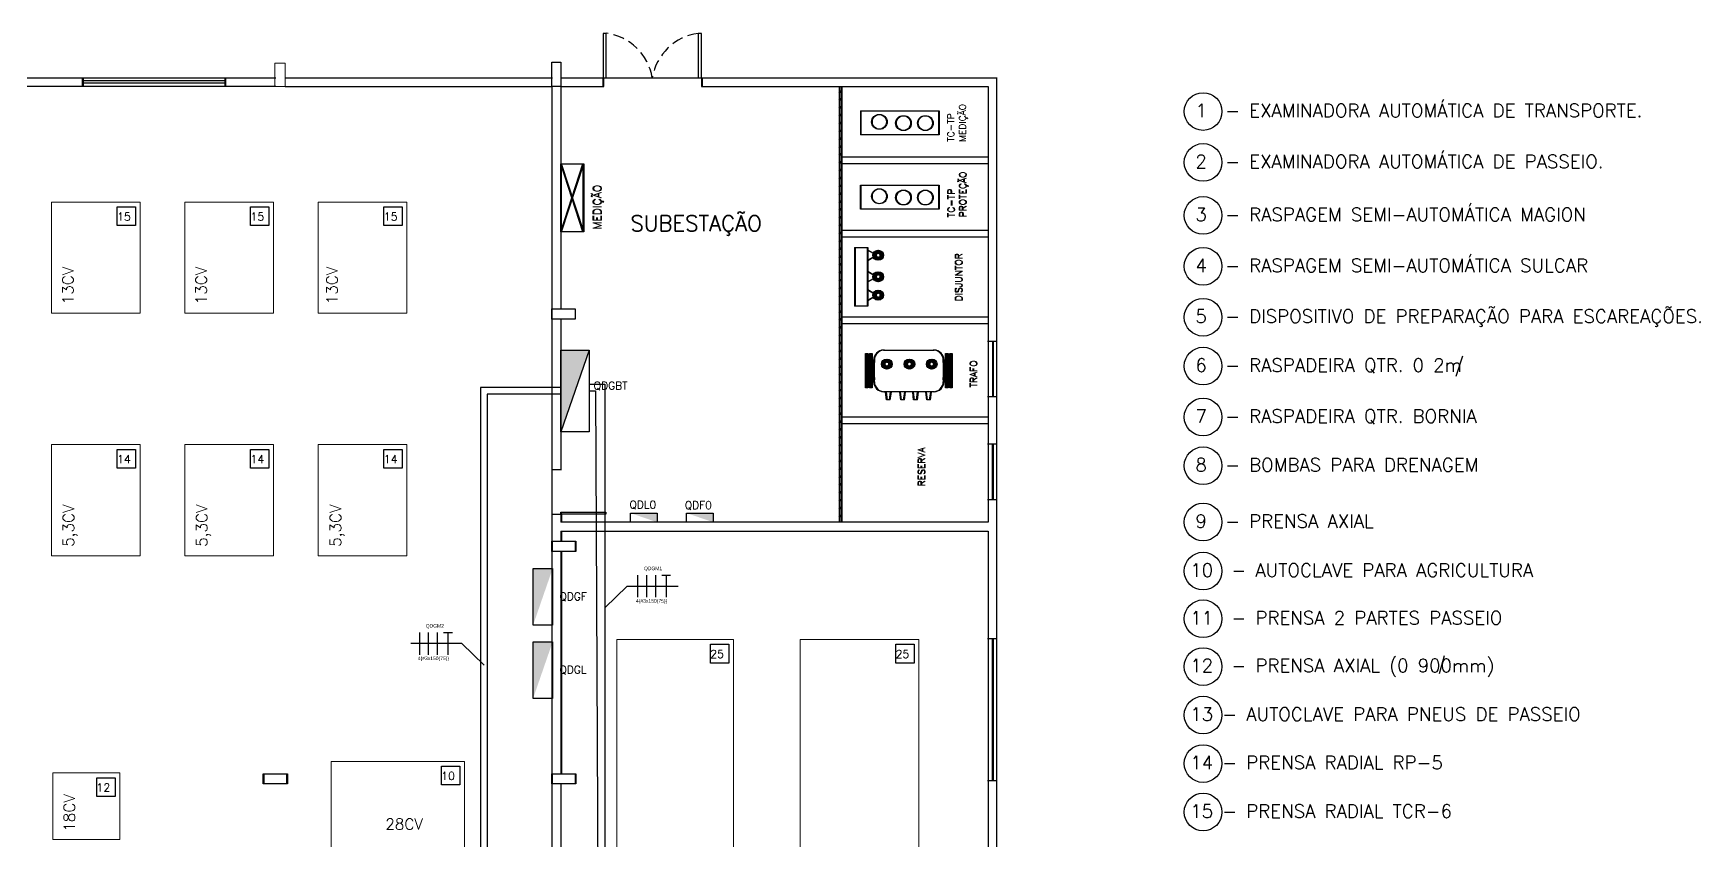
# Model space of a CAD drawing. Extents: x -543 to 641, y -96 to 322.
# Drawn here: x 256.31 to 293.81, y 171.16 to 189.32 of the extents above; entities that cross this region are included whole.
import ezdxf

# ---------------------------------------------------------------- set-up
doc = ezdxf.new("R2010")
doc.units = 0
doc.header["$MEASUREMENT"] = 0
doc.linetypes.add('DASHED2', pattern=[0.375, 0.25, -0.125])
for name, color, linetype in [('_ARQ', 5, 'Continuous'), ('_ARQ-TEXTO', 4, 'Continuous'), ('_ELT-ELETROCALHAS', 1, 'Continuous'), ('_ELT-MAQUINAS-TEXTO', 4, 'Continuous'), ('_ELT-MÁQUINAS', 3, 'Continuous'), ('_ELT-PONTO', 2, 'Continuous'), ('_ELT-PONTO-TEXTO', 4, 'Continuous'), ('_ELT_ELETRODUTOS', 6, 'Continuous'), ('ELET_FIAÇÃO', 1, 'Continuous')]:
    doc.layers.add(name, color=color, linetype=linetype)
doc.styles.add('ROMANS', font='romans')
doc.styles.add('textstyle3', font='romans')
doc.styles.add('textstyle4', font='arial.ttf')

# ---------------------------------------------------------------- blocks, each defined once
blk = doc.blocks.new('FIACAO_LAMP_ELETRO_3FT')
at = {"layer": 'ELET_FIAÇÃO', "color": 4, "linetype": 'Continuous'}
for p, q in [((0, -0.25), (0, 0.25)), ((0.2, -0.25), (0.2, 0.25)), ((0.4, -0.25), (0.4, 0.25)), ((0.536, 0.25), (0.736, 0.25)), ((0.636, 0.25), (0.636, -0.25))]:
    blk.add_line(p, q, dxfattribs=at)
at = {"layer": 'ELET_FIAÇÃO', "color": 4, "linetype": 'Continuous', "style": 'textstyle4'}
for tag, p in [('C', (0.136, 0.36)), ('B', (-0.043, -0.37))]:
    blk.add_attdef(tag, p, '', height=0.08, dxfattribs=at)

msp = doc.modelspace()

# ---------------------------------------------------------------- hatches: boundary and pattern name
at = {"layer": '_ARQ', "transparency": 33554687}
h = msp.add_hatch(dxfattribs=at)
h.set_pattern_fill('ANSI31', color=256, style=0, pattern_type=0)
h.set_pattern_definition([(45, (5.17517, 54.15784), (-0.08838835, 0.08838835), [])])
h.paths.add_polyline_path([(274.477, 188.127), (274.425, 188.127), (274.425, 178.327), (274.477, 178.327)], flags=0)
h = msp.add_hatch(dxfattribs=at)
h.set_pattern_fill('ANSI31', color=256, style=0, pattern_type=0)
h.set_pattern_definition([(45, (5.19323, 54.15784), (-0.08838835, 0.08838835), [])])
h.paths.add_polyline_path([(274.496, 188.127), (274.443, 188.127), (274.443, 178.327), (274.496, 178.327)], flags=0)
at = {"layer": '_ELT-PONTO', "linetype": 'Continuous', "lineweight": 0, "transparency": 33554687}
h = msp.add_hatch(color=256, dxfattribs=at)
edge = h.paths.add_edge_path(flags=0)
edge.add_arc((275.301, 184.333), 0.111, 180, 360)
edge.add_arc((275.301, 184.333), 0.111, 0, 180)
edge = h.paths.add_edge_path(flags=0)
edge.add_arc((275.301, 184.333), 0.0492, 180, 360, ccw=False)
edge.add_arc((275.301, 184.333), 0.0492, 0, 180, ccw=False)
at = {"layer": '_ELT-PONTO', "linetype": 'Continuous', "transparency": 33554687}
h = msp.add_hatch(color=256, dxfattribs=at)
edge = h.paths.add_edge_path(flags=0)
edge.add_arc((275.319, 184.333), 0.111, 180, 360)
edge.add_arc((275.319, 184.333), 0.111, 0, 180)
edge = h.paths.add_edge_path(flags=0)
edge.add_arc((275.319, 184.333), 0.0492, 180, 360, ccw=False)
edge.add_arc((275.319, 184.333), 0.0492, 0, 180, ccw=False)
at = {"layer": '_ELT-PONTO', "linetype": 'Continuous', "lineweight": 0, "transparency": 33554687}
h = msp.add_hatch(color=256, dxfattribs=at)
edge = h.paths.add_edge_path(flags=0)
edge.add_arc((275.301, 183.849), 0.111, 180, 360)
edge.add_arc((275.301, 183.849), 0.111, 0, 180)
edge = h.paths.add_edge_path(flags=0)
edge.add_arc((275.301, 183.849), 0.0492, 180, 360, ccw=False)
edge.add_arc((275.301, 183.849), 0.0492, 0, 180, ccw=False)
at = {"layer": '_ELT-PONTO', "linetype": 'Continuous', "transparency": 33554687}
h = msp.add_hatch(color=256, dxfattribs=at)
edge = h.paths.add_edge_path(flags=0)
edge.add_arc((275.319, 183.849), 0.111, 180, 360)
edge.add_arc((275.319, 183.849), 0.111, 0, 180)
edge = h.paths.add_edge_path(flags=0)
edge.add_arc((275.319, 183.849), 0.0492, 180, 360, ccw=False)
edge.add_arc((275.319, 183.849), 0.0492, 0, 180, ccw=False)
at = {"layer": '_ELT-PONTO', "linetype": 'Continuous', "lineweight": 0, "transparency": 33554687}
h = msp.add_hatch(color=256, dxfattribs=at)
edge = h.paths.add_edge_path(flags=0)
edge.add_arc((275.301, 183.435), 0.111, 180, 360)
edge.add_arc((275.301, 183.435), 0.111, 0, 180)
edge = h.paths.add_edge_path(flags=0)
edge.add_arc((275.301, 183.435), 0.0492, 180, 360, ccw=False)
edge.add_arc((275.301, 183.435), 0.0492, 0, 180, ccw=False)
at = {"layer": '_ELT-PONTO', "linetype": 'Continuous', "transparency": 33554687}
h = msp.add_hatch(color=256, dxfattribs=at)
edge = h.paths.add_edge_path(flags=0)
edge.add_arc((275.319, 183.435), 0.111, 180, 360)
edge.add_arc((275.319, 183.435), 0.111, 0, 180)
edge = h.paths.add_edge_path(flags=0)
edge.add_arc((275.319, 183.435), 0.0492, 180, 360, ccw=False)
edge.add_arc((275.319, 183.435), 0.0492, 0, 180, ccw=False)
for points in [[(268.168, 180.36), (268.805, 182.2), (268.168, 182.2)], [(267.546, 176.01), (267.986, 177.283), (267.546, 177.283)], [(267.546, 174.361), (267.986, 175.634), (267.546, 175.634)]]:
    msp.add_hatch(color=256, dxfattribs=at).paths.add_polyline_path(points, flags=0)
at = {"layer": '_ELT-PONTO', "linetype": 'Continuous', "lineweight": 0, "transparency": 33554687}
h = msp.add_hatch(color=256, dxfattribs=at)
edge = h.paths.add_edge_path(flags=0)
edge.add_arc((275.496, 181.884), 0.111, 0, 180)
edge.add_arc((275.496, 181.884), 0.111, 180, 360)
edge = h.paths.add_edge_path(flags=0)
edge.add_arc((275.496, 181.884), 0.0492, 0, 180, ccw=False)
edge.add_arc((275.496, 181.884), 0.0492, 180, 360, ccw=False)
at = {"layer": '_ELT-PONTO', "linetype": 'Continuous', "transparency": 33554687}
h = msp.add_hatch(color=256, dxfattribs=at)
edge = h.paths.add_edge_path(flags=0)
edge.add_arc((275.514, 181.884), 0.111, 0, 180)
edge.add_arc((275.514, 181.884), 0.111, 180, 360)
edge = h.paths.add_edge_path(flags=0)
edge.add_arc((275.514, 181.884), 0.0492, 0, 180, ccw=False)
edge.add_arc((275.514, 181.884), 0.0492, 180, 360, ccw=False)
at = {"layer": '_ELT-PONTO', "linetype": 'Continuous', "lineweight": 0, "transparency": 33554687}
h = msp.add_hatch(color=256, dxfattribs=at)
edge = h.paths.add_edge_path(flags=0)
edge.add_arc((276.004, 181.884), 0.111, 270, 450)
edge.add_arc((276.004, 181.884), 0.111, 90, 270)
edge = h.paths.add_edge_path(flags=0)
edge.add_arc((276.004, 181.884), 0.0492, -90, 90, ccw=False)
edge.add_arc((276.004, 181.884), 0.0492, 90, 270, ccw=False)
at = {"layer": '_ELT-PONTO', "linetype": 'Continuous', "transparency": 33554687}
h = msp.add_hatch(color=256, dxfattribs=at)
edge = h.paths.add_edge_path(flags=0)
edge.add_arc((276.022, 181.884), 0.111, 270, 450)
edge.add_arc((276.022, 181.884), 0.111, 90, 270)
edge = h.paths.add_edge_path(flags=0)
edge.add_arc((276.022, 181.884), 0.0492, -90, 90, ccw=False)
edge.add_arc((276.022, 181.884), 0.0492, 90, 270, ccw=False)
at = {"layer": '_ELT-PONTO', "linetype": 'Continuous', "lineweight": 0, "transparency": 33554687}
h = msp.add_hatch(color=256, dxfattribs=at)
edge = h.paths.add_edge_path(flags=0)
edge.add_arc((276.505, 181.884), 0.111, 0, 180)
edge.add_arc((276.505, 181.884), 0.111, 180, 360)
edge = h.paths.add_edge_path(flags=0)
edge.add_arc((276.505, 181.884), 0.0492, 0, 180, ccw=False)
edge.add_arc((276.505, 181.884), 0.0492, 180, 360, ccw=False)
at = {"layer": '_ELT-PONTO', "linetype": 'Continuous', "transparency": 33554687}
h = msp.add_hatch(color=256, dxfattribs=at)
edge = h.paths.add_edge_path(flags=0)
edge.add_arc((276.523, 181.884), 0.111, 0, 180)
edge.add_arc((276.523, 181.884), 0.111, 180, 360)
edge = h.paths.add_edge_path(flags=0)
edge.add_arc((276.523, 181.884), 0.0492, 0, 180, ccw=False)
edge.add_arc((276.523, 181.884), 0.0492, 180, 360, ccw=False)
at = {"layer": '_ELT-PONTO', "linetype": 'Continuous'}
for points in [[(269.737, 178.534), (270.337, 178.327), (270.337, 178.534)], [(270.999, 178.534), (271.599, 178.327), (271.599, 178.534)]]:
    msp.add_hatch(color=256, dxfattribs=at).paths.add_polyline_path(points)

# ---------------------------------------------------------------- linework, layer by layer
at = {"layer": '_ARQ'}
for p, q in [((255.739, 188.327), (261.739, 188.327)), ((255.757, 188.327), (261.757, 188.327)), ((257.412, 188.124), (257.412, 188.327)), ((257.43, 188.124), (257.43, 188.327)), ((260.612, 188.327), (260.612, 188.124)), ((260.63, 188.327), (260.63, 188.124)), ((261.968, 188.327), (267.966, 188.327)), ((261.986, 188.327), (267.984, 188.327)), ((268.168, 188.327), (277.968, 188.327)), ((268.186, 188.327), (277.986, 188.327)), ((277.968, 188.327), (277.968, 164.704)), ((257.412, 188.262), (260.609, 188.262)), ((257.412, 188.209), (260.609, 188.209)), ((257.43, 188.262), (260.627, 188.262)), ((257.43, 188.209), (260.627, 188.209)), ((261.968, 188.127), (267.968, 188.127)), ((261.986, 188.127), (267.986, 188.127)), ((267.968, 188.127), (267.968, 149.641)), ((268.168, 188.127), (269.123, 188.127)), ((268.168, 188.127), (268.168, 183.127)), ((268.186, 188.127), (269.141, 188.127)), ((271.333, 188.127), (277.768, 188.127)), ((271.351, 188.127), (277.786, 188.127)), ((274.443, 178.327), (274.443, 188.127)), ((274.477, 178.327), (274.477, 188.127)), ((274.496, 178.327), (274.496, 188.127)), ((277.786, 188.127), (277.786, 178.327)), ((274.477, 186.547), (277.768, 186.547)), ((274.496, 186.547), (277.786, 186.547)), ((274.477, 186.397), (277.768, 186.397)), ((274.496, 186.397), (277.786, 186.397)), ((274.477, 184.897), (277.768, 184.897)), ((274.477, 184.747), (277.768, 184.747)), ((274.496, 184.897), (277.786, 184.897)), ((274.496, 184.747), (277.786, 184.747)), ((274.477, 182.947), (277.768, 182.947)), ((274.477, 182.797), (277.768, 182.797)), ((274.496, 182.947), (277.786, 182.947)), ((274.496, 182.797), (277.786, 182.797)), ((277.768, 182.402), (277.971, 182.402)), ((277.786, 182.402), (277.989, 182.402)), ((277.887, 181.152), (277.887, 182.402)), ((277.905, 181.152), (277.905, 182.402)), ((277.768, 181.152), (277.971, 181.152)), ((277.786, 181.152), (277.989, 181.152)), ((274.477, 180.697), (277.768, 180.697)), ((274.477, 180.547), (277.768, 180.547)), ((274.496, 180.697), (277.786, 180.697)), ((274.496, 180.547), (277.786, 180.547)), ((277.766, 180.09), (277.968, 180.09)), ((277.784, 180.09), (277.986, 180.09)), ((277.884, 178.84), (277.884, 180.09)), ((277.902, 178.84), (277.902, 180.09)), ((277.766, 178.84), (277.968, 178.84)), ((277.784, 178.84), (277.986, 178.84)), ((267.968, 178.506), (268.168, 178.506)), ((267.986, 178.506), (268.186, 178.506)), ((268.168, 178.506), (268.168, 178.327)), ((277.768, 178.327), (268.168, 178.327)), ((268.186, 178.506), (268.186, 178.327)), ((277.786, 178.327), (268.186, 178.327)), ((268.168, 178.127), (268.168, 177.898)), ((268.168, 178.127), (277.768, 178.127)), ((268.186, 178.127), (277.786, 178.127)), ((268.186, 178.127), (268.186, 177.898)), ((277.786, 178.127), (277.786, 164.704)), ((268.168, 177.668), (268.168, 172.668)), ((268.186, 177.668), (268.186, 172.668)), ((277.768, 175.709), (277.968, 175.709)), ((277.786, 175.709), (277.986, 175.709)), ((277.884, 172.509), (277.884, 175.707)), ((277.902, 172.509), (277.902, 175.707)), ((268.168, 172.439), (268.168, 167.439)), ((277.968, 172.509), (277.768, 172.509)), ((277.986, 172.509), (277.786, 172.509))]:
    msp.add_line(p, q, dxfattribs=at)
at = {"layer": '_ARQ', "linetype": 'Continuous'}
for p, q in [((269.123, 188.127), (269.123, 188.325)), ((269.123, 188.325), (271.333, 188.325)), ((269.141, 188.325), (271.351, 188.325)), ((269.141, 188.127), (269.141, 188.325)), ((271.333, 188.325), (271.333, 188.127)), ((271.351, 188.325), (271.351, 188.127)), ((261.739, 188.127), (224.364, 188.127)), ((261.757, 188.127), (224.611, 188.127)), ((268.168, 182.898), (268.168, 179.506)), ((268.168, 179.506), (267.968, 179.506)), ((268.186, 179.506), (267.986, 179.506))]:
    msp.add_line(p, q, dxfattribs=at)
for points in [[(269.123, 188.325), (269.193, 188.325), (269.193, 189.325), (269.123, 189.325)], [(271.263, 188.325), (271.333, 188.325), (271.333, 189.325), (271.263, 189.325)], [(268.168, 188.127), (267.966, 188.127), (267.966, 188.675), (268.168, 188.675)]]:
    msp.add_lwpolyline(points, close=True, dxfattribs=at)
at = {"layer": '_ARQ', "lineweight": 0}
msp.add_lwpolyline([(261.968, 188.651), (261.968, 188.127), (261.739, 188.127), (261.739, 188.651)], close=True, dxfattribs=at)
at = {"layer": '_ARQ'}
for points in [[(267.968, 183.127), (268.493, 183.127), (268.493, 182.898), (267.968, 182.898)], [(268.168, 178.506), (268.168, 178.556), (269.168, 178.556), (269.168, 178.506)], [(268.186, 178.506), (268.186, 178.556), (269.186, 178.556), (269.186, 178.506)], [(267.968, 177.898), (268.493, 177.898), (268.493, 177.668), (267.968, 177.668)], [(267.986, 177.898), (268.511, 177.898), (268.511, 177.668), (267.986, 177.668)], [(261.477, 172.668), (262.001, 172.668), (262.001, 172.439), (261.477, 172.439)], [(261.495, 172.668), (262.019, 172.668), (262.019, 172.439), (261.495, 172.439)], [(267.968, 172.668), (268.493, 172.668), (268.493, 172.439), (267.968, 172.439)], [(267.986, 172.668), (268.511, 172.668), (268.511, 172.439), (267.986, 172.439)]]:
    msp.add_lwpolyline(points, close=True, dxfattribs=at)
at = {"layer": '_ARQ', "linetype": 'DASHED2'}
for centre, start, end in [((269.04, 188.131), 9.3793, 82.7104), ((271.416, 188.129), 97.2896, 170.6207)]:
    msp.add_arc(centre, 1.204, start, end, dxfattribs=at)
at = {"layer": '_ARQ-TEXTO'}
for p, q in [((288.309, 181.613), (288.458, 182.073)), ((287.936, 174.921), (288.052, 175.328))]:
    msp.add_line(p, q, dxfattribs=at)
for centre in [(282.618, 187.566), (282.618, 186.421), (282.618, 185.229), (282.618, 184.084), (282.618, 182.939), (282.618, 181.839), (282.618, 180.694), (282.618, 179.597), (282.618, 178.332), (282.618, 177.229), (282.618, 176.155), (282.618, 175.081), (282.618, 173.99), (282.618, 172.899), (282.618, 171.808)]:
    msp.add_circle(centre, 0.424, dxfattribs=at)
at = {"layer": '_ELT-ELETROCALHAS', "color": 116, "true_color": 0x136734}
for points in [[(268.168, 181.355), (266.367, 181.355), (266.367, 151.048), (248.653, 151.048), (248.653, 150.254)], [(268.168, 181.205), (266.517, 181.205), (266.517, 150.898), (248.803, 150.898), (248.803, 150.254)], [(268.805, 181.43), (269.16, 181.43), (269.16, 168.51), (267.968, 168.51)], [(268.805, 181.28), (268.952, 181.28), (269.01, 168.66), (267.968, 168.66)]]:
    msp.add_lwpolyline(points, dxfattribs=at)
at = {"layer": '_ELT-MAQUINAS-TEXTO'}
for points in [[(258.193, 185.421), (258.605, 185.421), (258.605, 184.999), (258.193, 184.999)], [(261.193, 185.421), (261.605, 185.421), (261.605, 184.999), (261.193, 184.999)], [(264.193, 185.421), (264.605, 185.421), (264.605, 184.999), (264.193, 184.999)], [(258.193, 179.966), (258.605, 179.966), (258.605, 179.544), (258.193, 179.544)], [(261.193, 179.966), (261.605, 179.966), (261.605, 179.544), (261.193, 179.544)], [(264.193, 179.966), (264.605, 179.966), (264.605, 179.544), (264.193, 179.544)], [(271.535, 175.581), (271.947, 175.581), (271.947, 175.158), (271.535, 175.158)], [(275.705, 175.581), (276.118, 175.581), (276.118, 175.158), (275.705, 175.158)], [(257.73, 172.578), (258.143, 172.578), (258.143, 172.156), (257.73, 172.156)], [(265.484, 172.84), (265.896, 172.84), (265.896, 172.417), (265.484, 172.417)]]:
    msp.add_lwpolyline(points, close=True, dxfattribs=at)
at = {"layer": '_ELT-MÁQUINAS', "color": 4, "lineweight": 0}
for points in [[(256.71, 183.03), (258.71, 183.03), (258.71, 185.53), (256.71, 185.53)], [(259.71, 183.03), (261.71, 183.03), (261.71, 185.53), (259.71, 185.53)], [(262.71, 183.03), (264.71, 183.03), (264.71, 185.53), (262.71, 185.53)], [(256.71, 177.575), (258.71, 177.575), (258.71, 180.075), (256.71, 180.075)], [(259.71, 177.575), (261.71, 177.575), (261.71, 180.075), (259.71, 180.075)], [(262.71, 177.575), (264.71, 177.575), (264.71, 180.075), (262.71, 180.075)], [(269.43, 175.689), (272.052, 175.689), (272.052, 167.119), (269.43, 167.119)], [(273.553, 175.689), (276.222, 175.689), (276.222, 167.119), (273.553, 167.119)], [(263.001, 169.948), (266.001, 169.948), (266.001, 172.948), (263.001, 172.948)], [(256.747, 171.187), (258.247, 171.187), (258.247, 172.687), (256.747, 172.687)]]:
    msp.add_lwpolyline(points, close=True, dxfattribs=at)
at = {"layer": '_ELT-PONTO', "linetype": 'Continuous'}
for p, q in [((268.168, 184.863), (268.669, 186.39)), ((268.669, 184.863), (268.168, 186.39)), ((268.186, 184.863), (268.687, 186.39)), ((268.687, 184.863), (268.186, 186.39)), ((268.805, 182.2), (268.168, 180.36)), ((275.208, 181.488), (275.208, 181.974)), ((275.226, 181.488), (275.226, 181.974)), ((275.433, 182.199), (276.548, 182.199)), ((275.451, 182.199), (276.566, 182.199)), ((276.773, 181.974), (276.773, 181.488)), ((276.791, 181.974), (276.791, 181.488)), ((276.548, 181.263), (275.433, 181.263)), ((276.566, 181.263), (275.451, 181.263)), ((275.498, 181.078), (275.476, 181.25)), ((275.516, 181.078), (275.494, 181.25)), ((275.563, 181.078), (275.588, 181.25)), ((275.581, 181.078), (275.606, 181.25)), ((275.818, 181.078), (275.796, 181.25)), ((275.836, 181.078), (275.814, 181.25)), ((275.883, 181.078), (275.908, 181.25)), ((275.901, 181.078), (275.926, 181.25)), ((276.069, 181.263), (275.909, 181.263)), ((276.087, 181.263), (275.927, 181.263)), ((276.108, 181.078), (276.086, 181.25)), ((276.126, 181.078), (276.104, 181.25)), ((276.173, 181.078), (276.198, 181.25)), ((276.191, 181.078), (276.216, 181.25)), ((276.401, 181.078), (276.379, 181.25)), ((276.419, 181.078), (276.397, 181.25)), ((276.466, 181.078), (276.491, 181.25)), ((276.484, 181.078), (276.509, 181.25)), ((275.563, 181.078), (275.498, 181.078)), ((275.581, 181.078), (275.516, 181.078)), ((275.883, 181.078), (275.818, 181.078)), ((275.901, 181.078), (275.836, 181.078)), ((276.173, 181.078), (276.108, 181.078)), ((276.191, 181.078), (276.126, 181.078)), ((276.466, 181.078), (276.401, 181.078)), ((276.484, 181.078), (276.419, 181.078))]:
    msp.add_line(p, q, dxfattribs=at)
at = {"layer": '_ELT-PONTO', "linetype": 'Continuous', "lineweight": 0}
for points in [[(274.911, 187.041), (274.911, 187.584), (276.663, 187.584), (276.663, 187.041)], [(274.78, 183.189), (274.78, 184.508), (275.061, 184.508), (275.061, 183.189)], [(275.264, 184.333), (275.061, 184.45), (275.061, 184.215)], [(275.264, 183.849), (275.061, 183.966), (275.061, 183.732)], [(275.264, 183.435), (275.061, 183.553), (275.061, 183.318)]]:
    msp.add_lwpolyline(points, close=True, dxfattribs=at)
at = {"layer": '_ELT-PONTO', "linetype": 'Continuous'}
for points in [[(274.929, 187.041), (274.929, 187.584), (276.681, 187.584), (276.681, 187.041)], [(268.168, 186.39), (268.669, 186.39), (268.669, 184.863), (268.168, 184.863)], [(268.186, 186.39), (268.687, 186.39), (268.687, 184.863), (268.186, 184.863)], [(274.911, 185.367), (274.911, 185.91), (276.663, 185.91), (276.663, 185.367)], [(274.929, 185.367), (274.929, 185.91), (276.681, 185.91), (276.681, 185.367)], [(274.798, 183.189), (274.798, 184.508), (275.079, 184.508), (275.079, 183.189)], [(275.282, 184.333), (275.079, 184.45), (275.079, 184.215)], [(275.282, 183.849), (275.079, 183.966), (275.079, 183.732)], [(275.282, 183.435), (275.079, 183.553), (275.079, 183.318)], [(268.168, 182.2), (268.805, 182.2), (268.805, 180.36), (268.168, 180.36)], [(275.062, 181.347), (275.024, 181.347), (275.024, 182.124), (275.062, 182.124)], [(275.08, 181.347), (275.042, 181.347), (275.042, 182.124), (275.08, 182.124)], [(275.116, 181.921), (275.062, 181.921), (275.062, 181.974), (275.116, 181.974)], [(275.134, 181.921), (275.08, 181.921), (275.08, 181.974), (275.134, 181.974)], [(275.154, 181.347), (275.116, 181.347), (275.116, 182.124), (275.154, 182.124)], [(275.172, 181.347), (275.134, 181.347), (275.134, 182.124), (275.172, 182.124)], [(275.208, 181.921), (275.154, 181.921), (275.154, 181.974), (275.208, 181.974)], [(275.226, 181.921), (275.172, 181.921), (275.172, 181.974), (275.226, 181.974)], [(276.827, 181.921), (276.773, 181.921), (276.773, 181.974), (276.827, 181.974)], [(276.845, 181.921), (276.791, 181.921), (276.791, 181.974), (276.845, 181.974)], [(276.865, 181.347), (276.827, 181.347), (276.827, 182.124), (276.865, 182.124)], [(276.883, 181.347), (276.845, 181.347), (276.845, 182.124), (276.883, 182.124)], [(276.919, 181.921), (276.865, 181.921), (276.865, 181.974), (276.919, 181.974)], [(276.937, 181.921), (276.883, 181.921), (276.883, 181.974), (276.937, 181.974)], [(276.957, 181.347), (276.919, 181.347), (276.919, 182.124), (276.957, 182.124)], [(276.975, 181.347), (276.937, 181.347), (276.937, 182.124), (276.975, 182.124)], [(275.116, 181.53), (275.062, 181.53), (275.062, 181.582), (275.116, 181.582)], [(275.134, 181.53), (275.08, 181.53), (275.08, 181.582), (275.134, 181.582)], [(275.208, 181.53), (275.154, 181.53), (275.154, 181.582), (275.208, 181.582)], [(275.226, 181.53), (275.172, 181.53), (275.172, 181.582), (275.226, 181.582)], [(276.827, 181.53), (276.773, 181.53), (276.773, 181.582), (276.827, 181.582)], [(276.845, 181.53), (276.791, 181.53), (276.791, 181.582), (276.845, 181.582)], [(276.919, 181.53), (276.865, 181.53), (276.865, 181.582), (276.919, 181.582)], [(276.937, 181.53), (276.883, 181.53), (276.883, 181.582), (276.937, 181.582)], [(270.337, 178.534), (270.337, 178.327), (269.737, 178.327), (269.737, 178.534)], [(271.599, 178.534), (271.599, 178.327), (270.999, 178.327), (270.999, 178.534)], [(267.546, 177.283), (267.986, 177.283), (267.986, 176.01), (267.546, 176.01)], [(267.546, 175.634), (267.986, 175.634), (267.986, 174.361), (267.546, 174.361)]]:
    msp.add_lwpolyline(points, close=True, dxfattribs=at)
for centre, radius in [((275.328, 187.334), 0.167), ((275.346, 187.334), 0.167), ((275.87, 187.305), 0.167), ((275.888, 187.305), 0.167), ((276.362, 187.305), 0.167), ((276.38, 187.305), 0.167), ((275.328, 185.66), 0.167), ((275.346, 185.66), 0.167), ((275.87, 185.631), 0.167), ((275.888, 185.631), 0.167), ((276.362, 185.631), 0.167), ((276.38, 185.631), 0.167), ((275.301, 184.333), 0.111), ((275.319, 184.333), 0.111), ((275.301, 184.333), 0.0492), ((275.319, 184.333), 0.0492), ((275.301, 183.849), 0.111), ((275.319, 183.849), 0.111), ((275.301, 183.849), 0.0492), ((275.319, 183.849), 0.0492), ((275.301, 183.435), 0.111), ((275.319, 183.435), 0.111), ((275.301, 183.435), 0.0492), ((275.319, 183.435), 0.0492), ((275.496, 181.884), 0.111), ((275.514, 181.884), 0.111), ((275.496, 181.884), 0.0492), ((275.514, 181.884), 0.0492), ((276.004, 181.884), 0.111), ((276.022, 181.884), 0.111), ((276.004, 181.884), 0.0492), ((276.022, 181.884), 0.0492), ((276.505, 181.884), 0.111), ((276.523, 181.884), 0.111), ((276.505, 181.884), 0.0492), ((276.523, 181.884), 0.0492)]:
    msp.add_circle(centre, radius, dxfattribs=at)
for centre, start, end in [((275.433, 181.974), 90, 180), ((275.451, 181.974), 90, 180), ((276.548, 181.974), 0, 90), ((276.566, 181.974), 0, 90), ((275.433, 181.488), 180, 270), ((275.451, 181.488), 180, 270), ((276.548, 181.488), 270, 0), ((276.566, 181.488), 270, 0)]:
    msp.add_arc(centre, 0.225, start, end, dxfattribs=at)
at = {"layer": 'ELET_FIAÇÃO', "color": 7, "linetype": 'Continuous'}
for points in [[(269.666, 176.888), (269.16, 176.405)], [(269.666, 176.888), (270.813, 176.888)], [(265.944, 175.596), (264.797, 175.596)], [(265.944, 175.596), (266.45, 175.113)]]:
    msp.add_lwpolyline(points, dxfattribs=at)

# ---------------------------------------------------------------- block references
at = {"layer": '_ELT_ELETRODUTOS', "color": 116, "true_color": 0x136734}
for p, values in [((269.905, 176.888), {'B': '4{#3x150(75)}', 'C': 'QDGM1'}), ((264.996, 175.596), {'B': '4{#3x150(75)}', 'C': 'QDGM2'})]:
    msp.add_blockref('FIACAO_LAMP_ELETRO_3FT', p, dxfattribs=at).add_auto_attribs(values)

# ---------------------------------------------------------------- texts
at = {"layer": '_ARQ-TEXTO', "style": 'textstyle3'}
for s, height, p in [('1  - EXAMINADORA AUTOMÁTICA DE TRANSPORTE.', 0.3, (282.446, 187.437)), ('2  - EXAMINADORA AUTOMÁTICA DE PASSEIO.', 0.3, (282.446, 186.292)), ('SUBESTAÇÃO', 0.35, (269.739, 184.876)), ('3  - RASPAGEM SEMI-AUTOMÁTICA MAGION', 0.3, (282.446, 185.101)), ('4  - RASPAGEM SEMI-AUTOMÁTICA SULCAR', 0.3, (282.446, 183.955)), ('5  - DISPOSITIVO DE PREPARAÇÃO PARA ESCAREAÇÕES.', 0.3, (282.446, 182.81)), ('6  - RASPADEIRA QTR. 0 2m', 0.3, (282.446, 181.71)), ('7  - RASPADEIRA QTR. BORNIA', 0.3, (282.446, 180.565)), ('8  - BOMBAS PARA DRENAGEM', 0.3, (282.446, 179.468)), ('9  - PRENSA AXIAL', 0.3, (282.446, 178.203)), ('10  - AUTOCLAVE PARA AGRICULTURA', 0.3, (282.33, 177.1)), ('11  - PRENSA 2 PARTES PASSEIO', 0.3, (282.33, 176.026)), ('12  - PRENSA AXIAL (0 900mm)', 0.3, (282.33, 174.952)), ('13 - AUTOCLAVE PARA PNEUS DE PASSEIO', 0.3, (282.33, 173.861)), ('14 - PRENSA RADIAL RP-5', 0.3, (282.33, 172.77)), ('15 - PRENSA RADIAL TCR-6', 0.3, (282.33, 171.679))]:
    msp.add_text(s, height=height, dxfattribs=at).set_placement(p)
at = {"layer": '_ELT-MAQUINAS-TEXTO', "style": 'textstyle3'}
for s, height, p in [('15', 0.18, (258.189, 185.113)), ('15', 0.18, (261.189, 185.113)), ('15', 0.18, (264.189, 185.113)), ('14', 0.18, (258.189, 179.658)), ('14', 0.18, (261.189, 179.658)), ('14', 0.18, (264.189, 179.658)), ('25', 0.18, (271.531, 175.272)), ('25', 0.18, (275.702, 175.272)), ('10', 0.18, (265.48, 172.531)), ('12', 0.18, (257.726, 172.27)), ('28CV', 0.25, (264.222, 171.412))]:
    msp.add_text(s, height=height, dxfattribs=at).set_placement(p)
for s, p in [('13CV', (257.208, 183.23)), ('13CV', (260.206, 183.23)), ('13CV', (263.148, 183.23)), ('5,3CV', (257.22, 177.775)), ('5,3CV', (260.218, 177.775)), ('5,3CV', (263.228, 177.775)), ('18CV', (257.239, 171.364))]:
    msp.add_text(s, height=0.25, rotation=90, dxfattribs=at).set_placement(p)
at = {"layer": '_ELT-PONTO-TEXTO', "style": 'textstyle3'}
for s, height, p in [('MEDIÇÃO', 0.15, (277.28, 186.882)), ('TC-TP', 0.15, (277.018, 186.882)), ('PROTEÇÃO', 0.15, (277.28, 185.186)), ('PROTEÇÃO', 0.15, (277.298, 185.186)), ('MEDIÇÃO', 0.176, (269.069, 184.912)), ('MEDIÇÃO', 0.176, (269.087, 184.912)), ('TC-TP', 0.15, (277.018, 185.186)), ('TC-TP', 0.15, (277.036, 185.186)), ('DISJUNTOR', 0.15, (277.188, 183.297)), ('DISJUNTOR', 0.15, (277.206, 183.297)), ('TRAFO', 0.15, (277.521, 181.356)), ('TRAFO', 0.15, (277.539, 181.356)), ('RESERVA', 0.15, (276.35, 179.136)), ('RESERVA', 0.15, (276.368, 179.136))]:
    msp.add_text(s, height=height, rotation=90, dxfattribs=at).set_placement(p)
at = {"layer": '_ELT-PONTO-TEXTO'}
for s, style, p in [('QDGBT', 'ROMANS', (268.909, 181.313)), ('QDL0', 'ROMANS', (269.714, 178.636)), ('QDF0', 'ROMANS', (270.958, 178.623)), ('QDGF', 'textstyle3', (268.138, 176.57)), ('QDGL', 'textstyle3', (268.138, 174.921))]:
    msp.add_text(s, height=0.176, dxfattribs=dict(at, style=style)).set_placement(p)

doc.saveas('drawing.dxf')
